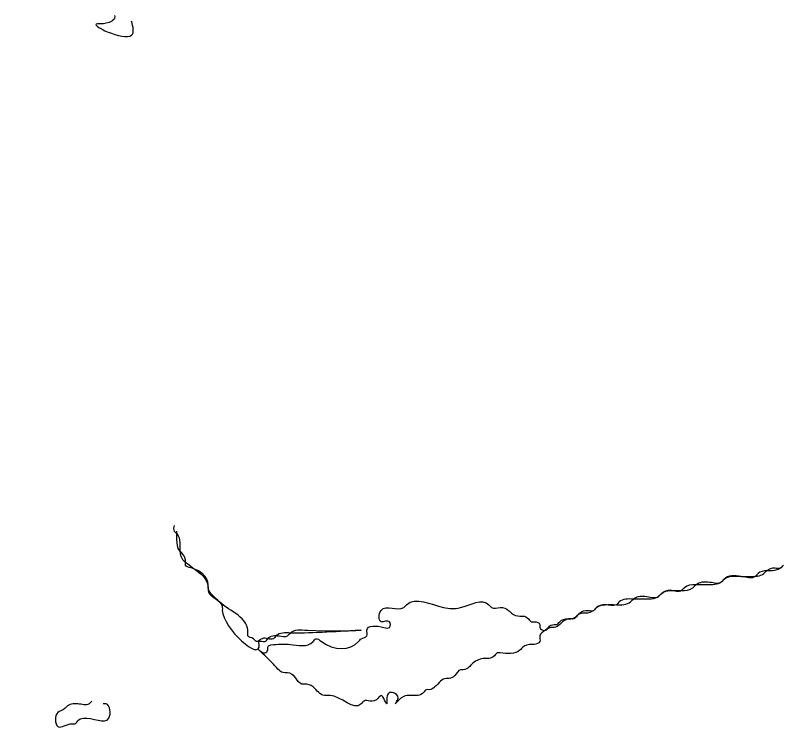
# Model space of a CAD drawing. Header units: metres. Extents: x 0 to 100, y 0 to 141.
# Drawn here: x 72.12 to 78.9, y 85.96 to 92.25 of the extents above; entities that cross this region are included whole.
import ezdxf

# ---------------------------------------------------------------- set-up
doc = ezdxf.new("R2010")
doc.units = ezdxf.units.M

msp = doc.modelspace()

# ---------------------------------------------------------------- linework, layer by layer
for points in [[(73, 92.25), (73, 92.225), (72.975, 92.2), (72.875, 92.175), (72.85, 92.175), (73.15, 92.075), (73.15, 92.2)], [(73.525, 87.75), (73.525, 87.7), (73.55, 87.675), (73.575, 87.6), (73.575, 87.525), (73.6, 87.45), (73.625, 87.425), (73.825, 87.2), (73.825, 87.175), (73.925, 87.075), (73.95, 87.025), (73.95, 87), (74.275, 86.7), (74.275, 86.725), (74.325, 86.725), (74.35, 86.75), (74.45, 86.775), (74.525, 86.775), (74.55, 86.8), (74.7, 86.825), (75.175, 86.825), (74.675, 86.8), (74.55, 86.8), (74.425, 86.775), (74.4, 86.75), (74.3, 86.75), (74.25, 86.725), (74.225, 86.75), (74.175, 86.775), (74.175, 86.8), (73.925, 87.075), (73.9, 87.1), (73.825, 87.2), (73.825, 87.225), (73.675, 87.375), (73.625, 87.4), (73.625, 87.425), (73.6, 87.5), (73.575, 87.525), (73.55, 87.625), (73.55, 87.7)], [(78.9, 87.4), (78.875, 87.375), (78.825, 87.375), (78.75, 87.35), (78.725, 87.325), (78.6, 87.3), (78.525, 87.3), (78.375, 87.275), (78.35, 87.25), (78.25, 87.25), (78.125, 87.225), (78.1, 87.2), (78, 87.175), (77.9, 87.175), (77.825, 87.15), (77.8, 87.125), (77.675, 87.125), (77.575, 87.1), (77.55, 87.075), (77.425, 87.05), (77.325, 87.05), (77.25, 87.025), (77.225, 87), (77.175, 87), (77.1, 86.975), (77.075, 86.95), (77.025, 86.925), (77, 86.925), (76.925, 86.9), (76.9, 86.875), (76.875, 86.875), (76.825, 86.85), (76.8, 86.825), (76.75, 86.85), (76.75, 86.875), (76.7, 86.9), (76.675, 86.9), (76.65, 86.925), (76.6, 86.95), (76.575, 86.95), (76.5, 86.975), (76.475, 87), (76.4, 87.025), (76.325, 87.025), (76.3, 87.05), (76.05, 87.025), (75.9, 87.025), (75.575, 87.05), (75.55, 87.025), (75.35, 87), (75.35, 86.9), (75.425, 86.9), (75.425, 86.85), (75.375, 86.85), (75.225, 86.825), (75.225, 86.775), (75.175, 86.75), (75.15, 86.725), (74.825, 86.725), (74.775, 86.75), (74.75, 86.725), (74.55, 86.7), (74.425, 86.7), (74.35, 86.675), (74.35, 86.65), (74.325, 86.625), (74.275, 86.65), (74.4, 86.525), (74.5, 86.45), (74.525, 86.45), (74.6, 86.4), (74.65, 86.35), (74.675, 86.35), (74.75, 86.325), (74.8, 86.275), (74.85, 86.25), (74.9, 86.25), (75.175, 86.175), (75.2, 86.2), (75.25, 86.2), (75.325, 86.225), (75.35, 86.25), (75.4, 86.175), (75.4, 86.2), (75.425, 86.275), (75.45, 86.275), (75.5, 86.225), (75.475, 86.175), (75.525, 86.225), (75.6, 86.25), (75.675, 86.25), (75.725, 86.275), (75.75, 86.3), (75.775, 86.3), (75.825, 86.325), (75.875, 86.375), (75.925, 86.4), (75.95, 86.4), (76, 86.425), (76.05, 86.475), (76.075, 86.475), (76.125, 86.5), (76.15, 86.525), (76.25, 86.575), (76.3, 86.575), (76.35, 86.6), (76.375, 86.625), (76.4, 86.625), (76.575, 86.65), (76.6, 86.675), (76.675, 86.7), (76.7, 86.7), (76.75, 86.725), (76.75, 86.775), (76.8, 86.825), (76.85, 86.85), (76.875, 86.85), (76.925, 86.875), (76.95, 86.9), (77.025, 86.925), (77.05, 86.925), (77.075, 86.95), (77.125, 86.975), (77.15, 86.975), (77.225, 87), (77.25, 87.025), (77.325, 87.05), (77.425, 87.05), (77.45, 87.075), (77.575, 87.1), (77.65, 87.1), (77.8, 87.125), (77.825, 87.15), (77.9, 87.175), (78, 87.175), (78.025, 87.2), (78.125, 87.225), (78.225, 87.225), (78.35, 87.25), (78.375, 87.275), (78.525, 87.3), (78.65, 87.3), (78.675, 87.325), (78.75, 87.35), (78.8, 87.35), (78.875, 87.375), (78.9, 87.4)], [(72.8, 86.2), (72.775, 86.175), (72.675, 86.175), (72.575, 86.15), (72.55, 86.125), (72.5, 86.1), (72.5, 85.975), (72.625, 86), (72.65, 86), (72.675, 86.025), (72.725, 86.05), (72.95, 86.05), (72.925, 86.175), (72.9, 86.175)]]:
    msp.add_spline(points, degree=3)

doc.saveas('drawing.dxf')
